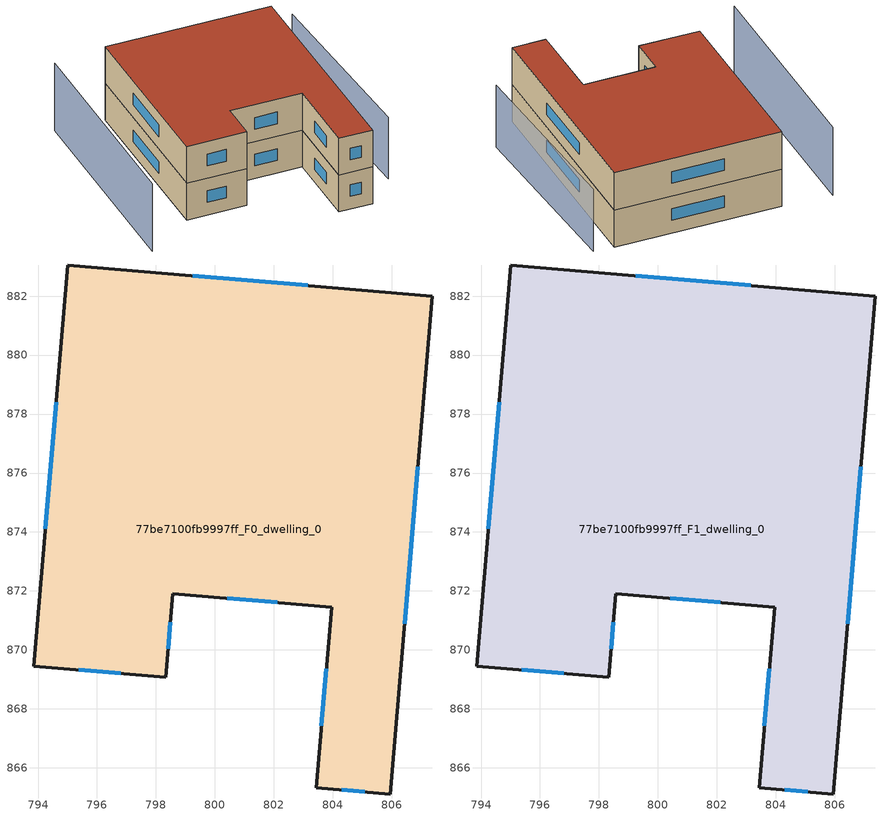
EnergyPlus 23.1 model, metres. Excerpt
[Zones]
77be7100fb9997ff_F0_dwelling_0
 floor ground (EU_floor_Construction): 807.38,882 805.94,865.11 803.44,865.32 803.96,871.45 798.58,871.91 798.33,869.07 793.85,869.45 795.01,883.06 z0
 wall outside (EU_wall_Construction): 803.96,871.45 803.44,865.32 805.94,865.11 807.38,882 795.01,883.06 793.85,869.45 798.33,869.07 798.58,871.91 803.96,871.45 z0:3
 window (EU_Window_Construction): 803.78,869.35 803.62,867.42 / 800.42,871.75 802.12,871.61 / 798.42,870.04 798.49,870.94 / 795.38,869.32 796.8,869.2 / 794.61,878.4 794.25,874.11 / 803.14,882.36 799.24,882.7 / 806.43,870.89 806.89,876.22 / 804.29,865.25 805.08,865.18 z1.03:1.97
77be7100fb9997ff_F1_dwelling_0
 floor to 77be7100fb9997ff_F0_dwelling_0 (EU_floor_Construction): 807.38,882 805.94,865.11 803.44,865.32 803.96,871.45 798.58,871.91 798.33,869.07 793.85,869.45 795.01,883.06 z3
 wall outside (EU_wall_Construction): 803.96,871.45 803.44,865.32 805.94,865.11 807.38,882 795.01,883.06 793.85,869.45 798.33,869.07 798.58,871.91 803.96,871.45 z3:6
 window (EU_Window_Construction): 803.78,869.35 803.62,867.42 / 800.42,871.75 802.12,871.61 / 798.42,870.04 798.49,870.94 / 795.38,869.32 796.8,869.2 / 794.61,878.4 794.25,874.11 / 803.14,882.36 799.24,882.7 / 806.43,870.89 806.89,876.22 / 804.29,865.25 805.08,865.18 z4.03:4.97
 roof outside (EU_roof_Construction): 805.94,865.11 807.38,882 795.01,883.06 793.85,869.45 798.33,869.07 798.58,871.91 803.96,871.45 803.44,865.32 z6
shading: 808.38,867.34 808.85,881.74 z0:5; 791.36,883.55 789.92,867.22 z0:5.5
[Building]
EU S2 Campaign: North Axis=0; Terrain=City; Solar Distribution=FullExterior
[Site:Location]
Cape.Town.Intl.AP: Latitude=-33.965; Longitude=18.602; Time Zone=2; Elevation=46
[SizingPeriod:WeatherFileDays]
AnnualSizingPeriod: Begin Month=1; Begin Day of Month=1; End Month=12; End Day of Month=31; Day of Week for Start Day=Monday; Use Weather File Daylight Saving Period=No; Use Weather File Rain and Snow Indicators=No
[MATERIAL]
EU_InternalMass_Material: Roughness=MediumRough; Thickness=0.1; Conductivity=1; Density=1800; Specific Heat=900; Thermal Absorptance=0.9; Solar Absorptance=0.7; Visible Absorptance=0.7
[MATERIAL:NOMASS] Roughness=MediumRough; Thermal Absorptance=0.9; Solar Absorptance=0.7; Visible Absorptance=0.7
Name | Thermal Resistance
EU_wall_NoMass | 0.493876
EU_roof_NoMass | 0.449382
EU_floor_NoMass | 1.25
[WINDOWMATERIAL:SIMPLEGLAZINGSYSTEM]
EU_Window_SimpleGlazing: UFactor=4.4; Solar Heat Gain Coefficient=0.85; Visible Transmittance=0.85
[CONSTRUCTION]
EU_wall_Construction: EU_wall_NoMass
EU_roof_Construction: EU_roof_NoMass
EU_floor_Construction: EU_floor_NoMass
EU_Window_Construction: EU_Window_SimpleGlazing
EU_InternalMass_Construction: EU_InternalMass_Material
[ZONE] Type=1; Multiplier=1; Ceiling Height=autocalculate; Floor Area=autocalculate; Part of Total Floor Area=Yes
Name | Volume
77be7100fb9997ff_F0_dwelling_0 | 487.324
77be7100fb9997ff_F1_dwelling_0 | 487.323
[INTERNALMASS] Construction=EU_InternalMass_Construction; Surface Area=162.441
Name | Zone or ZoneList
77be7100fb9997ff_F0_dwelling_0_EU_InternalMass | 77be7100fb9997ff_F0_dwelling_0
77be7100fb9997ff_F1_dwelling_0_EU_InternalMass | 77be7100fb9997ff_F1_dwelling_0
[OTHEREQUIPMENT] Fuel Type=Electricity; Design Level Calculation Method=Watts/Area; Power per Zone Floor Area=1; Fraction Latent=0; Fraction Radiant=0; Fraction Lost=0; Carbon Dioxide Generation Rate=0; EndUse Subcategory=EU_Step8_InternalGains
Name | Zone or ZoneList or Space or SpaceList | Schedule
EU_Step8_InternalGain_77be7100fb9997ff_F0_dwelling_0_f000 | 77be7100fb9997ff_F0_dwelling_0 | EU_Step8_GainSchedule_77be7100fb9997ff_F0_dwelling_0_f000
EU_Step8_InternalGain_77be7100fb9997ff_F1_dwelling_0_f000 | 77be7100fb9997ff_F1_dwelling_0 | EU_Step8_GainSchedule_77be7100fb9997ff_F1_dwelling_0_f000
[ZONEVENTILATION:DESIGNFLOWRATE] Schedule=EU_AlwaysOn; Design Flow Rate Calculation Method=AirChanges/Hour; Air Changes per Hour=0.64; Ventilation Type=Natural; Fan Pressure Rise=0; Fan Total Efficiency=1; Constant Term Coefficient=1; Temperature Term Coefficient=0; Velocity Term Coefficient=0; Velocity Squared Term Coefficient=0; Minimum Indoor Temperature=-100; Maximum Indoor Temperature=100; Delta Temperature=-100; Minimum Outdoor Temperature=-100; Maximum Outdoor Temperature=100; Maximum Wind Speed=40
Name | Zone or ZoneList or Space or SpaceList
EU_ConstantAir_77be7100fb9997ff_F0_dwelling_0 | 77be7100fb9997ff_F0_dwelling_0
EU_ConstantAir_77be7100fb9997ff_F1_dwelling_0 | 77be7100fb9997ff_F1_dwelling_0
[HVACTEMPLATE:THERMOSTAT] Constant Heating Setpoint=20; Constant Cooling Setpoint=50
EU_HeatOnly_77be7100fb9997ff_F0_dwelling_0; EU_HeatOnly_77be7100fb9997ff_F1_dwelling_0
[HVACTEMPLATE:ZONE:IDEALLOADSAIRSYSTEM] System Availability Schedule=EU_AlwaysOn; Maximum Heating Supply Air Temperature=50; Minimum Cooling Supply Air Temperature=13; Maximum Heating Supply Air Humidity Ratio=0.0156; Minimum Cooling Supply Air Humidity Ratio=0.0077; Heating Limit=NoLimit; Cooling Limit=NoLimit; Heating Availability Schedule=EU_AlwaysOn; Cooling Availability Schedule=EU_CoolingOff; Dehumidification Control Type=ConstantSensibleHeatRatio; Cooling Sensible Heat Ratio=0.7; Dehumidification Setpoint=60; Humidification Control Type=None; Humidification Setpoint=30; Outdoor Air Method=None; Outdoor Air Flow Rate per Person=0.00944; Outdoor Air Flow Rate per Zone Floor Area=0; Outdoor Air Flow Rate per Zone=0; Demand Controlled Ventilation Type=None; Outdoor Air Economizer Type=NoEconomizer; Heat Recovery Type=None; Sensible Heat Recovery Effectiveness=0.7; Latent Heat Recovery Effectiveness=0.65
Name | Template Thermostat
77be7100fb9997ff_F0_dwelling_0 | EU_HeatOnly_77be7100fb9997ff_F0_dwelling_0
77be7100fb9997ff_F1_dwelling_0 | EU_HeatOnly_77be7100fb9997ff_F1_dwelling_0
[SIZING:ZONE] Zone Cooling Design Supply Air Temperature Input Method=SupplyAirTemperature; Zone Cooling Design Supply Air Temperature=13; Zone Heating Design Supply Air Temperature Input Method=SupplyAirTemperature; Zone Heating Design Supply Air Temperature=50; Zone Cooling Design Supply Air Humidity Ratio=0.008; Zone Heating Design Supply Air Humidity Ratio=0.008; Cooling Design Air Flow Method=DesignDay; Cooling Design Air Flow Rate=0; Cooling Minimum Air Flow per Zone Floor Area=0.000762; Cooling Minimum Air Flow=0; Cooling Minimum Air Flow Fraction=0.2; Heating Design Air Flow Method=DesignDay; Heating Design Air Flow Rate=0; Heating Maximum Air Flow per Zone Floor Area=0.002032; Heating Maximum Air Flow=0.141576; Heating Maximum Air Flow Fraction=0.3; Account for Dedicated Outdoor Air System=No; Dedicated Outdoor Air System Control Strategy=NeutralSupplyAir; Dedicated Outdoor Air Low Setpoint Temperature for Design=autosize; Dedicated Outdoor Air High Setpoint Temperature for Design=autosize; Zone Load Sizing Method=Sensible Load Only No Latent Load; Zone Latent Cooling Design Supply Air Humidity Ratio Input Method=HumidityRatioDifference; Zone Cooling Design Supply Air Humidity Ratio Difference=0.005; Zone Latent Heating Design Supply Air Humidity Ratio Input Method=HumidityRatioDifference; Zone Humidification Design Supply Air Humidity Ratio Difference=0.005
77be7100fb9997ff_F0_dwelling_0; 77be7100fb9997ff_F1_dwelling_0
[SCHEDULE:CONSTANT]
Name | Hourly Value
EU_AlwaysOn | 1
EU_CoolingOff | 0
[SCHEDULE:FILE] Column Number=1; Rows to Skip at Top=0; Number of Hours of Data=8760; Column Separator=Comma; Interpolate to Timestep=No; Minutes per Item=60; Adjust Schedule for Daylight Savings=Yes
Name | File
EU_Step8_GainSchedule_77be7100fb9997ff_F0_dwelling_0_f000 | ../../schedules/77be7100fb9997ff/77be7100fb9997ff_F0_dwelling_0_f000_gain.csv
EU_Step8_GainSchedule_77be7100fb9997ff_F1_dwelling_0_f000 | ../../schedules/77be7100fb9997ff/77be7100fb9997ff_F1_dwelling_0_f000_gain.csv
